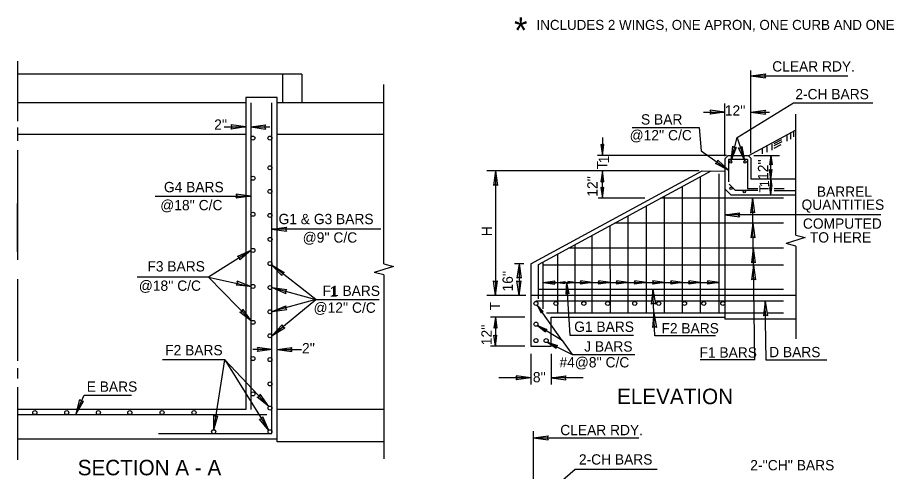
# Model space of a CAD drawing. Extents: x 12 to 881, y -315 to -29.
# Drawn here: x 649.1 to 750.4, y -253.3 to -200.4 of the extents above; entities that cross this region are included whole.
import ezdxf

# ---------------------------------------------------------------- set-up
doc = ezdxf.new("R2010")
doc.units = 0
doc.layers.add('Default', color=7, linetype='Continuous')
doc.layers.add('Level 1', color=7, linetype='Continuous')

msp = doc.modelspace()

# ---------------------------------------------------------------- linework, layer by layer
at = {"layer": 'Default'}
msp.add_lwpolyline([(731.95, -219.81), (732.66, -220.52), (735.28, -220.52)], dxfattribs=at)
at = {"layer": 'Level 1'}
for p, q in [((649.07, -205.47), (649.07, -212.46)), ((734.47, -216.18), (734.47, -206.57)), ((682.18, -206.98), (649.07, -206.98)), ((679.94, -206.98), (679.94, -210.32)), ((682.18, -206.98), (682.18, -210.32)), ((734.47, -207.2), (736.17, -206.97)), ((734.47, -207.2), (745.77, -207.2)), ((734.47, -207.2), (736.17, -207.44)), ((691.75, -229.08), (691.75, -208.2)), ((679.31, -209.72), (675.66, -209.72)), ((675.66, -209.72), (675.66, -221.13)), ((679.31, -224.94), (679.31, -209.72)), ((675.66, -210.32), (649.07, -210.32)), ((676.26, -210.32), (676.26, -246.04)), ((678.71, -248.85), (678.71, -210.32)), ((691.73, -210.32), (679.31, -210.32)), ((731.43, -216.54), (731.43, -210.41)), ((728.95, -211.41), (731.43, -211.41)), ((731.43, -211.41), (729.73, -211.18)), ((731.43, -211.41), (729.73, -211.64)), ((734.47, -211.41), (736.17, -211.18)), ((734.47, -211.41), (736.66, -211.41)), ((734.47, -211.41), (736.17, -211.64)), ((739.72, -225.73), (739.72, -211.64)), ((649.07, -213.22), (649.07, -214.76)), ((673.13, -213.14), (675.66, -213.14)), ((675.66, -213.14), (673.96, -212.91)), ((675.66, -213.14), (673.96, -213.38)), ((676.26, -213.14), (677.97, -212.91)), ((676.26, -213.14), (678.47, -213.14)), ((676.26, -213.14), (677.97, -213.38)), ((728.44, -213.19), (728.68, -215.93)), ((734.25, -216.47), (739.68, -213.52)), ((739.42, -213.69), (739.42, -214.31)), ((675.66, -214.02), (649.07, -214.02)), ((691.73, -214.02), (679.31, -214.02)), ((717.18, -214.38), (717.18, -216.46)), ((737.19, -215.08), (738.07, -214.61)), ((738.66, -214.13), (738.66, -214.81)), ((739.07, -213.89), (739.07, -214.57)), ((732.17, -217.08), (732.36, -215.37)), ((732.17, -217.08), (732.81, -215.49)), ((733.78, -217.1), (733.03, -215.56)), ((733.78, -217.1), (733.47, -215.41)), ((735.8, -215.69), (735.8, -216.26)), ((736.34, -215.4), (736.34, -216.07)), ((736.9, -215.14), (736.9, -215.86)), ((737.17, -215.63), (738, -215.18)), ((737.19, -215.32), (738.1, -214.83)), ((649.07, -215.85), (649.07, -228.63)), ((731.62, -216.46), (716.62, -216.46)), ((731.81, -216.47), (731.43, -216.84)), ((731.81, -216.47), (732.23, -216.47)), ((732.42, -216.47), (733.47, -216.47)), ((733.67, -216.47), (734.15, -216.47)), ((734.15, -216.47), (734.47, -216.78)), ((734.47, -216.78), (734.47, -219.21)), ((734.81, -216.47), (737.81, -216.47)), ((736.81, -216.47), (736.65, -217.57)), ((736.81, -219.21), (736.81, -216.47)), ((736.81, -216.47), (736.96, -217.57)), ((731.87, -218.18), (730.34, -217.38)), ((731.87, -218.18), (730.61, -217)), ((731.43, -216.84), (731.43, -217.76)), ((731.87, -216.95), (731.87, -219.53)), ((732.18, -216.95), (731.87, -216.95)), ((733.71, -216.95), (732.22, -216.95)), ((734.07, -216.95), (733.75, -216.95)), ((734.07, -216.95), (734.07, -220.34)), ((728.46, -218.26), (703.73, -218.26)), ((704.73, -218.26), (704.5, -219.96)), ((704.73, -218.26), (704.97, -219.96)), ((708.85, -229.06), (728.8, -218.26)), ((717.18, -221.45), (717.18, -218.26)), ((728.8, -218.26), (731.43, -218.27)), ((730.77, -234.79), (730.77, -218.61)), ((731.43, -217.95), (731.43, -235.51)), ((736.81, -219.21), (736.65, -218.11)), ((736.81, -219.21), (736.96, -218.11)), ((728.6, -234.79), (728.6, -218.93)), ((739.72, -219.21), (734.47, -219.21)), ((736.81, -219.21), (736.69, -220.06)), ((736.81, -221.04), (736.81, -219.21)), ((736.81, -219.21), (736.92, -220.06)), ((726.5, -234.79), (726.5, -220.07)), ((735.27, -220.34), (734.07, -220.34)), ((736.81, -221.04), (736.69, -220.19)), ((736.81, -221.04), (736.92, -220.19)), ((738.33, -220.34), (737.2, -220.34)), ((676.26, -221.21), (674.56, -220.98)), ((676.26, -221.21), (674.56, -221.45)), ((675.66, -221.3), (675.66, -227.76)), ((722.14, -221.45), (716.7, -221.45)), ((738.28, -221.45), (723.95, -221.45)), ((724.4, -234.79), (724.4, -221.21)), ((734.65, -221.45), (734.44, -223.16)), ((734.65, -221.45), (734.91, -223.15)), ((649.07, -227.7), (649.07, -222.07)), ((722.3, -234.79), (722.3, -222.34)), ((720.2, -234.79), (720.2, -223.48)), ((731.43, -223.38), (733.14, -223.14)), ((749.62, -223.38), (731.43, -223.38)), ((731.43, -223.38), (733.14, -223.61)), ((678.71, -225.04), (680.41, -224.8)), ((718.11, -234.79), (718.1, -224.62)), ((738.28, -224.35), (718.59, -224.35)), ((734.69, -224.35), (734.48, -226.06)), ((734.69, -224.35), (734.95, -226.05)), ((678.71, -225.04), (680.41, -225.27)), ((679.31, -229.55), (679.31, -225.12)), ((716, -234.79), (716, -225.75)), ((739.72, -225.73), (740.81, -226.02)), ((714, -234.79), (714, -226.84)), ((740.81, -226.02), (738.58, -226.71)), ((739.72, -227.02), (738.58, -226.71)), ((676.26, -227.51), (674.7, -228.22)), ((676.26, -227.51), (674.95, -228.62)), ((712, -234.79), (712, -227.92)), ((738.28, -227.25), (713.23, -227.25)), ((734.73, -227.25), (734.53, -228.96)), ((734.73, -227.25), (734.99, -228.95)), ((739.72, -227.02), (739.72, -237.8)), ((675.66, -228.02), (675.66, -231.48)), ((710.29, -234.33), (710.29, -228.85)), ((678.67, -229.2), (680.15, -230.07)), ((678.67, -229.2), (679.86, -230.44)), ((679.31, -231.91), (679.31, -229.89)), ((692.85, -229.38), (690.61, -230.07)), ((691.75, -229.08), (692.85, -229.38)), ((707.48, -229.06), (707.24, -230.76)), ((707.48, -229.06), (707.48, -232.76)), ((707.48, -229.06), (707.71, -230.76)), ((708.85, -229.06), (708.85, -238.65)), ((738.28, -229.25), (710.29, -229.25)), ((734.76, -229.25), (734.56, -230.95)), ((734.76, -229.25), (735.02, -230.95)), ((649.07, -230.86), (649.07, -240.36)), ((691.75, -230.37), (690.61, -230.07)), ((691.75, -230.37), (691.75, -251.77)), ((676.26, -231.71), (674.55, -231.57)), ((676.26, -231.71), (674.65, -231.11)), ((675.66, -231.66), (675.66, -234.85)), ((678.73, -231.83), (680.44, -232.07)), ((678.73, -231.83), (680.31, -232.52)), ((704.73, -232.76), (704.5, -231.06)), ((704.73, -232.76), (704.97, -231.06)), ((707.48, -232.76), (707.24, -231.06)), ((707.48, -232.76), (707.71, -231.06)), ((710.29, -231.24), (711.65, -231.06)), ((710.29, -231.24), (730.77, -231.24)), ((710.29, -231.24), (711.65, -231.43)), ((712, -231.24), (712.86, -231.13)), ((712, -231.24), (712.86, -231.36)), ((713.02, -231.24), (712.91, -232.61)), ((713.02, -231.24), (713.29, -232.59)), ((714, -231.24), (713.15, -231.13)), ((714, -231.24), (713.15, -231.36)), ((716, -231.24), (714.64, -231.06)), ((716, -231.24), (714.64, -231.43)), ((718.11, -231.24), (716.74, -231.06)), ((718.11, -231.24), (716.74, -231.43)), ((720.2, -231.24), (718.84, -231.06)), ((720.2, -231.24), (718.84, -231.43)), ((722.3, -231.24), (720.94, -231.06)), ((722.3, -231.24), (720.94, -231.43)), ((724.4, -231.24), (723.04, -231.06)), ((724.4, -231.24), (723.04, -231.43)), ((726.5, -231.24), (725.14, -231.06)), ((726.5, -231.24), (725.14, -231.43)), ((728.6, -231.24), (727.24, -231.06)), ((728.6, -231.24), (727.24, -231.43)), ((730.77, -231.24), (729.41, -231.06)), ((730.77, -231.24), (729.41, -231.43)), ((679.31, -234.38), (679.31, -232.08)), ((722.98, -232.76), (708.85, -232.76)), ((712.95, -232.08), (709.76, -232.08)), ((738.28, -232.08), (713.19, -232.08)), ((723.04, -232.08), (722.88, -233.79)), ((723.04, -232.08), (723.35, -233.77)), ((731.43, -232.76), (723.18, -232.76)), ((739.72, -232.76), (731.43, -232.76)), ((678.73, -234.63), (680.31, -233.96)), ((722.91, -233.44), (709.42, -233.44)), ((712.49, -237.99), (709.59, -233.88)), ((738.28, -233.44), (723.3, -233.44)), ((736.14, -233.44), (735.93, -235.14)), ((736.14, -233.44), (736.4, -235.14)), ((676.33, -235.75), (674.98, -234.69)), ((676.33, -235.75), (675.31, -234.36)), ((678.73, -234.63), (680.44, -234.41)), ((679.31, -236.81), (679.31, -234.56)), ((710.68, -234.79), (735.97, -234.79)), ((723.17, -234.79), (723.01, -236.5)), ((723.17, -234.79), (723.48, -236.48)), ((736.35, -234.79), (738.28, -234.79)), ((675.66, -235.23), (675.66, -246.04)), ((704.73, -235.29), (704.56, -236.57)), ((704.73, -235.29), (704.91, -236.57)), ((711.23, -235.29), (723.11, -235.29)), ((711.23, -238.34), (711.23, -235.29)), ((723.26, -235.29), (731.43, -235.29)), ((739.72, -235.51), (731.43, -235.51)), ((678.73, -237.43), (679.9, -236.17)), ((678.73, -237.43), (680.2, -236.53)), ((679.31, -249.8), (679.31, -237.08)), ((712.49, -237.99), (709.62, -236.24)), ((709.62, -236.24), (710.73, -236.72)), ((709.62, -236.24), (710.56, -237)), ((704.73, -238.65), (704.56, -237.37)), ((704.73, -238.65), (704.91, -237.37)), ((712.49, -237.99), (713.65, -239.63)), ((678.71, -239.04), (676.5, -239.04)), ((678.71, -239.04), (677.01, -238.8)), ((678.71, -239.04), (677.01, -239.27)), ((679.31, -239.04), (681.01, -238.8)), ((679.31, -239.04), (682.14, -239.04)), ((679.31, -239.04), (681.01, -239.27)), ((708.85, -238.65), (711.23, -238.65)), ((710.81, -238.2), (713.65, -239.63)), ((710.81, -238.2), (711.95, -238.59)), ((710.81, -238.2), (711.8, -238.88)), ((711.23, -238.65), (711.23, -238.49)), ((649.07, -241.23), (649.07, -242.43)), ((708.85, -242.35), (707.15, -242.11)), ((711.23, -242.35), (712.93, -242.11)), ((708.85, -242.35), (707.15, -242.58)), ((711.23, -242.35), (712.93, -242.58)), ((649.07, -243.42), (649.07, -251.91)), ((655.9, -246.53), (656.35, -244.87)), ((655.9, -246.53), (656.78, -245.05)), ((656.06, -246.12), (656.83, -244.36)), ((656.83, -244.36), (662.37, -244.36)), ((678.34, -245.67), (677, -244.6)), ((678.34, -245.67), (677.34, -244.27)), ((675.66, -246.04), (649.07, -246.04)), ((691.73, -246.04), (679.31, -246.04)), ((678.11, -246.64), (649.07, -246.64)), ((671.93, -248.4), (671.96, -246.68)), ((671.93, -248.4), (672.42, -246.76)), ((678.34, -248.47), (677.24, -247.15)), ((678.34, -248.47), (677.63, -246.9)), ((665.49, -248.85), (678.71, -248.85)), ((709.17, -259.62), (709.17, -248.57)), ((709.17, -249.34), (710.88, -249.11)), ((649.07, -249.45), (679.31, -249.45)), ((691.73, -249.8), (679.31, -249.8)), ((709.17, -249.34), (721.43, -249.34)), ((709.17, -249.34), (710.88, -249.57))]:
    msp.add_line(p, q, dxfattribs=at)
for points in [[(736.17, -206.97), (736.04, -207.21), (736.17, -207.44)], [(732.17, -217.08), (732.87, -214.38), (739.43, -210.33)], [(739.43, -210.33), (748.68, -210.33)], [(729.73, -211.64), (729.86, -211.41), (729.73, -211.18)], [(736.17, -211.18), (736.04, -211.41), (736.17, -211.64)], [(673.96, -213.38), (674.09, -213.14), (673.96, -212.91)], [(677.97, -212.91), (677.84, -213.14), (677.97, -213.38)], [(720.66, -213.19), (728.44, -213.19)], [(732.89, -214.39), (733.78, -217.1)], [(732.36, -215.37), (732.55, -215.56), (732.81, -215.49)], [(733.03, -215.56), (733.3, -215.61), (733.47, -215.41)], [(728.68, -215.93), (731.87, -218.18)], [(730.34, -217.38), (730.58, -217.27), (730.61, -217)], [(736.96, -217.57), (736.8, -217.49), (736.65, -217.57)], [(704.73, -218.26), (704.73, -232.76)], [(709.76, -233.14), (709.76, -229.14), (729.84, -218.26)], [(736.65, -218.11), (736.81, -218.19), (736.96, -218.11)], [(704.97, -219.96), (704.73, -219.83), (704.5, -219.96)], [(731.43, -220.35), (732.12, -221.04), (739.68, -221.04)], [(736.92, -220.06), (736.8, -220), (736.69, -220.06)], [(736.69, -220.19), (736.81, -220.25), (736.92, -220.19)], [(737.2, -220.54), (739.68, -220.54)], [(665.13, -221.21), (676.26, -221.21)], [(674.56, -221.45), (674.69, -221.21), (674.56, -220.98)], [(734.69, -224.35), (734.65, -221.45)], [(733.14, -223.14), (733, -223.38), (733.14, -223.61)], [(734.91, -223.15), (734.67, -223.03), (734.44, -223.16)], [(680.41, -224.8), (680.28, -225.04), (680.41, -225.27)], [(734.73, -227.25), (734.69, -224.35)], [(691.4, -225.04), (678.71, -225.04)], [(734.95, -226.05), (734.71, -225.93), (734.48, -226.06)], [(676.26, -227.51), (671.34, -230.62), (676.26, -231.71)], [(734.76, -229.24), (734.73, -227.25)], [(674.95, -228.62), (674.93, -228.35), (674.7, -228.22)], [(734.99, -228.95), (734.75, -228.83), (734.53, -228.96)], [(678.73, -231.83), (683.8, -233.25), (678.67, -229.19)], [(708.05, -229.06), (706.94, -229.06)], [(734.93, -240.25), (734.76, -229.25)], [(676.33, -235.75), (671.34, -230.62), (663.01, -230.62)], [(680.15, -230.07), (679.9, -230.17), (679.86, -230.44)], [(707.71, -230.76), (707.48, -230.63), (707.24, -230.76)], [(735.02, -230.95), (734.78, -230.82), (734.56, -230.95)], [(674.55, -231.57), (674.73, -231.37), (674.65, -231.11)], [(704.5, -231.06), (704.73, -231.19), (704.97, -231.06)], [(707.24, -231.06), (707.48, -231.19), (707.71, -231.06)], [(711.65, -231.06), (711.54, -231.25), (711.65, -231.43)], [(712.86, -231.13), (712.79, -231.25), (712.86, -231.36)], [(713.02, -231.24), (713.39, -237.39), (720.79, -237.39)], [(713.15, -231.36), (713.22, -231.24), (713.15, -231.13)], [(714.64, -231.43), (714.75, -231.24), (714.64, -231.06)], [(716.74, -231.43), (716.85, -231.24), (716.74, -231.06)], [(718.84, -231.43), (718.95, -231.24), (718.84, -231.06)], [(720.94, -231.43), (721.05, -231.24), (720.94, -231.06)], [(723.04, -231.43), (723.15, -231.24), (723.04, -231.06)], [(725.14, -231.43), (725.25, -231.24), (725.14, -231.06)], [(727.24, -231.43), (727.35, -231.24), (727.24, -231.06)], [(729.41, -231.43), (729.52, -231.24), (729.41, -231.06)], [(680.44, -232.07), (680.25, -232.26), (680.31, -232.52)], [(708.27, -232.76), (703.73, -232.76)], [(713.29, -232.59), (713.09, -232.5), (712.91, -232.61)], [(730.36, -237.47), (723.3, -237.47), (723.04, -232.08)], [(678.73, -237.43), (683.8, -233.25), (678.73, -234.63)], [(680.31, -233.96), (680.25, -234.22), (680.44, -234.41)], [(683.8, -233.25), (691.2, -233.25)], [(723.35, -233.77), (723.11, -233.65), (722.88, -233.79)], [(736.24, -240.3), (736.14, -233.44)], [(674.98, -234.69), (675.24, -234.62), (675.31, -234.36)], [(736.4, -235.14), (736.16, -235.01), (735.93, -235.14)], [(708.16, -235.29), (704.15, -235.29)], [(704.73, -235.29), (704.73, -238.65)], [(679.9, -236.17), (679.95, -236.43), (680.2, -236.53)], [(704.91, -236.57), (704.73, -236.47), (704.56, -236.57)], [(710.73, -236.72), (710.56, -236.81), (710.56, -237)], [(723.48, -236.48), (723.24, -236.36), (723.01, -236.5)], [(704.56, -237.37), (704.73, -237.47), (704.91, -237.37)], [(677.01, -239.27), (677.14, -239.04), (677.01, -238.8)], [(681.01, -238.8), (680.88, -239.04), (681.01, -239.27)], [(708.16, -238.65), (704.15, -238.65)], [(711.95, -238.59), (711.79, -238.7), (711.8, -238.88)], [(708.85, -239.55), (708.85, -243.11)], [(711.23, -239.55), (711.23, -243.11)], [(713.65, -239.63), (720.98, -239.63)], [(671.93, -248.4), (673.21, -240.27), (665.98, -240.27)], [(678.34, -245.67), (673.21, -240.27), (678.34, -248.47)], [(734.93, -240.25), (728.55, -240.25)], [(743.32, -240.3), (736.24, -240.3)], [(707.15, -242.58), (707.28, -242.35), (707.15, -242.11)], [(712.93, -242.11), (712.8, -242.35), (712.93, -242.58)], [(708.85, -242.35), (705.13, -242.35)], [(714.95, -242.35), (711.23, -242.35)], [(656.35, -244.87), (656.52, -245.08), (656.78, -245.05)], [(677, -244.6), (677.26, -244.53), (677.34, -244.27)], [(671.96, -246.68), (672.18, -246.85), (672.42, -246.76)], [(677.24, -247.15), (677.51, -247.14), (677.63, -246.9)], [(710.88, -249.11), (710.75, -249.34), (710.88, -249.57)], [(707, -260.5), (708.16, -258.07), (714.02, -252.99), (723.58, -252.99)]]:
    msp.add_lwpolyline(points, dxfattribs=at)
for points in [[(717.18, -216.46), (717.35, -215.19), (717.18, -215.29), (717, -215.19)], [(717.18, -218.26), (717, -219.53), (717.17, -219.43), (717.35, -219.53)], [(717.18, -221.45), (717.35, -220.18), (717.18, -220.28), (717, -220.18)], [(709.59, -233.88), (710.06, -234.8), (710.13, -234.65), (710.29, -234.63)]]:
    msp.add_lwpolyline(points, close=True, dxfattribs=at)
for centre, radius in [((676.49, -214.44), 0.231), ((678.47, -214.44), 0.231), ((678.47, -217.9), 0.231), ((732.13, -217.22), 0.143), ((733.79, -217.21), 0.143), ((676.51, -219.11), 0.231), ((678.47, -220.65), 0.231), ((732.17, -220.29), 0.143), ((733.7, -220.67), 0.143), ((676.5, -223.31), 0.231), ((678.47, -223.44), 0.231), ((678.5, -226.23), 0.231), ((676.5, -227.51), 0.231), ((678.48, -229.05), 0.231), ((676.5, -231.71), 0.231), ((678.49, -231.84), 0.231), ((709.45, -233.69), 0.236), ((711.77, -233.69), 0.236), ((715.02, -233.69), 0.236), ((717.8, -233.69), 0.236), ((720.95, -233.69), 0.236), ((723.75, -233.69), 0.236), ((726.74, -233.69), 0.236), ((728.99, -233.69), 0.236), ((731.21, -233.69), 0.236), ((678.48, -234.66), 0.231), ((676.51, -235.89), 0.231), ((709.45, -236.1), 0.236), ((678.48, -237.46), 0.231), ((709.45, -238.02), 0.236), ((710.64, -238.02), 0.236), ((676.5, -240.11), 0.231), ((678.48, -240.23), 0.231), ((678.48, -243.06), 0.231), ((676.5, -244.22), 0.231), ((651.1, -246.4), 0.236), ((654.81, -246.4), 0.236), ((658.5, -246.4), 0.236), ((662.16, -246.4), 0.236), ((665.91, -246.4), 0.236), ((669.63, -246.4), 0.236), ((678.48, -245.87), 0.231), ((671.92, -248.63), 0.236), ((671.93, -248.63), 0.231), ((678.48, -248.63), 0.231)]:
    msp.add_circle(centre, radius, dxfattribs=at)

# ---------------------------------------------------------------- texts
msp.add_text('*', height=3, dxfattribs=at).set_placement((706.9, -203.39))
for s, height, rotation, p in [('INCLUDES 2 WINGS, ONE APRON, ONE CURB AND ONE STD. DEPTH CURTAIN WALL', 1.164, 0, (709.52, -201.84)), ('CLEAR RDY.', 1.2, 0, (736.96, -206.69)), ('2-CH BARS', 1.2, 0, (739.65, -209.92)), ("12''", 1.2, 0, (731.44, -211.82)), ('S BAR', 1.2, 0, (721.68, -212.86)), ("2''", 1.2, 0, (671.98, -213.47)), ("@12'' C/C", 1.2, 0, (720.36, -214.7)), ('1', 1.2, 90, (717.96, -217.37)), ('T', 1.2, 90, (717.75, -218.09)), ("12''", 1.2, 90, (736.49, -219.31)), ('G4 BARS', 1.2, 0, (666.13, -220.74)), ("12''", 1.2, 90, (716.62, -221.26)), ('1', 1.08, 90, (736.59, -220.15)), ('T', 1.08, 90, (736.53, -220.77)), ('BARREL ', 1.2, 0, (742.15, -221.27)), ("@18'' C/C", 1.2, 0, (665.71, -222.84)), ('QUANTITIES', 1.2, 0, (740.37, -222.79)), ('G1 & G3 BARS', 1.2, 0, (679.48, -224.46)), ('COMPUTED', 1.2, 0, (740.53, -224.99)), ('H', 1.2, 90, (704.33, -225.87)), ("@9'' C/C", 1.2, 0, (682.29, -226.61)), ('TO HERE', 1.2, 0, (741.34, -226.6)), ('F3 BARS', 1.2, 0, (664.21, -229.97)), ("16''", 1.2, 90, (706.76, -232.3)), ("@18'' C/C", 1.2, 0, (663.21, -232.22)), ('F1 BARS', 1.2, 0, (684.6, -232.82)), ('1', 1.2, 0, (685.42, -232.91)), ("@12'' C/C", 1.2, 0, (683.56, -234.78)), ('T', 1.2, 90, (705.28, -234.49)), ('G1 BARS', 1.2, 0, (713.9, -237)), ('F2 BARS', 1.2, 0, (724.06, -237.18)), ("12''", 1.2, 90, (704.29, -238.55)), ('J BARS', 1.2, 0, (715.07, -239.3)), ('F2 BARS', 1.2, 0, (666.28, -239.73)), ("2''", 1.2, 0, (682.21, -239.5)), ('F1 BARS', 1.2, 0, (728.49, -240)), ('D BARS', 1.2, 0, (736.6, -239.95)), ("#4@8'' C/C", 1.2, 0, (712.19, -241.14)), ("8''", 1.2, 0, (709.09, -242.87)), ('E BARS', 1.2, 0, (657.14, -243.97)), ('ELEVATION', 1.8, 0, (718.89, -245.41)), ('CLEAR RDY.', 1.2, 0, (712.28, -249.03)), ('2-CH BARS', 1.2, 0, (714.45, -252.45)), ('SECTION A - A', 1.8, 0, (656.09, -253.7)), ("2-''CH'' BARS", 1.2, 0, (734.4, -253.12))]:
    msp.add_text(s, height=height, rotation=rotation, dxfattribs=at).set_placement(p)

doc.saveas('drawing.dxf')
